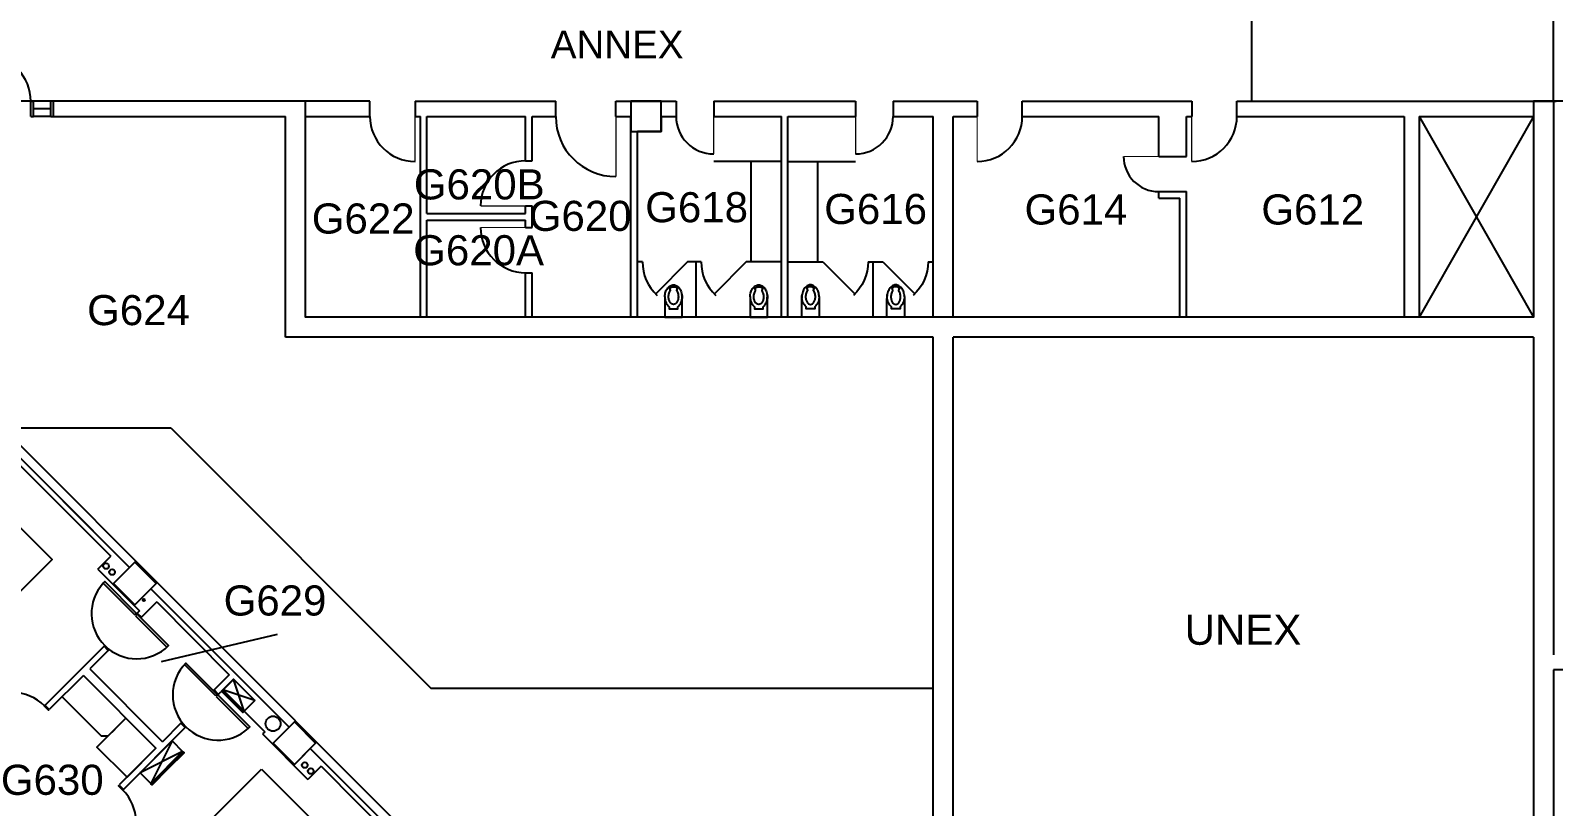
# Model space of a CAD drawing. Header units: inches. Extents: x -3235 to 3329, y 100 to 2924.
# Drawn here: x -1185 to 30, y 944 to 1562 of the extents above; entities that cross this region are included whole.
import ezdxf
from ezdxf.enums import TextEntityAlignment as Align

# ---------------------------------------------------------------- set-up
doc = ezdxf.new("R2010")
doc.units = ezdxf.units.IN
doc.header["$LTSCALE"] = 96
doc.header["$MEASUREMENT"] = 0
doc.layers.get('0').update_dxf_attribs({"linetype": 'CONTINUOUS'})
doc.layers.get('DEFPOINTS').update_dxf_attribs({"color": 31, "linetype": 'CONTINUOUS'})
for name, color, linetype in [('A-ANNO-ROOM', 4, 'CONTINUOUS'), ('A-ANNO-TEXT', 4, 'CONTINUOUS'), ('A-COLS', 5, 'CONTINUOUS'), ('A-DOOR', 2, 'CONTINUOUS'), ('A-FLOR-CASE', 3, 'CONTINUOUS'), ('A-FLOR-PFIX', 2, 'CONTINUOUS'), ('A-FLOR-STRS', 2, 'CONTINUOUS'), ('A-GLAZ', 2, 'CONTINUOUS'), ('A-GLAZ-SILL', 1, 'CONTINUOUS'), ('A-SHAFT', 1, 'CONTINUOUS'), ('A-WALL-FULL', 6, 'CONTINUOUS')]:
    doc.layers.add(name, color=color, linetype=linetype)
doc.styles.add('ARIAL', font='arial.ttf')

# ---------------------------------------------------------------- blocks, each defined once
blk = doc.blocks.new('45S1')
blk.add_line((-0.5, 0), (0.207, 0.707))
blk.add_arc((-0.5, 0), 1, 0, 47.7263)
blk = doc.blocks.new('P2477016')
for p, q in [((-3.603083, -23.831759), (-3.603083, -23.831759)), ((-2.504894, -21.068753), (-2.504894, -21.068753))]:
    blk.add_line(p, q)
for points in [[(-6.93083, -16.399601, -0.022673), (-7, -14.875), (-7, 0), (-3.020761, 0), (0, 0), (3.020761, 0), (7, 0), (7, -14.875)], [(-6.937926, -16.211212, -0.074934), (-6.387938, -12.562014, -0.085426), (-4.920528, -9.670474, -0.066386), (-3.550098, -8.264603), (-3.550098, -6.711212), (3.449902, -6.711212), (3.449902, -8.264603, -0.066386), (4.820333, -9.670474, -0.085426), (6.287743, -12.562014, -0.111314), (6.709134, -17.991061)], [(3.991504, -23.722377, -0.562484), (3.158962, -23.529526), (2.424162, -21.300368, -0.238976), (2.492058, -20.853364, 0.08035), (3.421006, -18.976205, 0.074934), (3.837731, -16.211212, 0.074934), (3.421006, -13.446218, 0.085426), (2.414145, -11.462194, 0.066386), (1.597345, -10.624271, 0.330534), (-1.69754, -10.624271, 0.066386), (-2.51434, -11.462194, 0.085426), (-3.521201, -13.446218, 0.074934), (-3.937926, -16.211212, 0.074934), (-3.521201, -18.976205, 0.08035), (-2.592253, -20.853364, -0.238976), (-2.524357, -21.300368), (-3.250575, -23.503493, -0.549653), (-4.069149, -23.710095)], [(-4.023967, -23.748064, 0.06085), (-2.498761, -25.015482, 0.143932), (0, -25.75)], [(-2.976493, -22.67201, 0.063273), (-1.687041, -23.754089, 0.143932), (0, -24.25)], [(0, -25.75, 0.143932), (2.498761, -25.015482, 0.107177), (4.949747, -22.564786, 0.077997), (6.431696, -19.212481, 0.065232), (7, -14.875)], [(0, -24.25, 0.143932), (1.687041, -23.754089, 0.059203), (2.902316, -22.750942)]]:
    blk.add_lwpolyline(points, format="xyb")
for centre, radius, start, end in [((5.443363, -16.211212), 12.38129, 180, 197.141641), ((2.746106, -17.043143), 9.558648, 197.141641, 216.672481), ((1.035634, -18.316811), 7.426057, 216.672481, 226.574161)]:
    blk.add_arc(centre, radius, start, end)
blk = doc.blocks.new('WC')
at = {"layer": 'A-FLOR-PFIX', "rotation": 90}
blk.add_blockref('P2477016', (0, 0), dxfattribs=at)

msp = doc.modelspace()

# ---------------------------------------------------------------- linework, layer by layer
at = {"layer": 'A-ANNO-ROOM'}
msp.add_line((-987.7, 1080.7), (-1080.2, 1058.8), dxfattribs=at)
at = {"layer": 'A-COLS'}
for points in [[(-705.5, 1481.5), (-681.5, 1481.5), (-681.5, 1505.5), (-705.5, 1505.5)], [(-1118.3, 1121.3), (-1101.3, 1138.2), (-1084.3, 1121.3), (-1101.3, 1104.3)], [(-991, 994), (-974, 1011), (-957, 994), (-974, 977)]]:
    msp.add_lwpolyline(points, close=True, dxfattribs=at)
at = {"layer": 'A-DOOR', "const_width": 1}
for points in [[(-877.7, 1493.5), (-877.7, 1457.5)], [(-717.5, 1493.5), (-717.5, 1445.5)], [(-429.3, 1493.5), (-429.3, 1457.5)], [(-258.1, 1493.5), (-258.1, 1457.5)], [(-284.5, 1461.5), (-312.5, 1461.5)], [(-789.5, 1422.1), (-825.5, 1422.1)], [(-789.5, 1404.9), (-825.5, 1404.9)]]:
    msp.add_lwpolyline(points, dxfattribs=at)
at = {"layer": 'A-DOOR'}
for points in [[(-1101.1, 1096), (-1126.5, 1121.4), (-1125.3, 1122.7), (-1099.8, 1097.2)], [(-1100.6, 1095.5), (-1075.6, 1070.5), (-1074.4, 1071.8), (-1099.4, 1096.8)], [(-1036.7, 1031.6), (-1061.7, 1056.6), (-1060.5, 1057.8), (-1035.5, 1032.9)], [(-1036.3, 1031.2), (-1010.8, 1005.7), (-1009.6, 1007), (-1035, 1032.4)]]:
    msp.add_lwpolyline(points, close=True, dxfattribs=at)
for centre, radius, start, end in [((-1220.2, 1505.6), 36, 359.8611, 89.995), ((-877.7, 1493.5), 36, 180, 270), ((-717.5, 1493.5), 48, 180, 270), ((-429.3, 1493.5), 36, 270, 0), ((-258.1, 1493.5), 36, 270, 0), ((-789.5, 1422.1), 36, 90, 180), ((-284.5, 1461.5), 28, 180, 270), ((-789.5, 1404.9), 36, 180, 270), ((-1099.8, 1097.2), 36, 137.7832, 225.0002), ((-1099.8, 1097.2), 36, 225.0002, 314.9983), ((-1035, 1032.4), 36, 135.0017, 224.9998), ((-1198.9, 998.3), 36, 45.0002, 132.2171), ((-1035, 1032.4), 36, 224.9998, 312.217), ((-1136.3, 931.2), 36, 317.7832, 45.0002)]:
    msp.add_arc(centre, radius, start, end, dxfattribs=at)
at = {"layer": 'A-FLOR-CASE'}
for p, q in [((-609.5, 1377.5), (-609.5, 1457.5)), ((-556.3, 1377.5), (-556.3, 1457.5)), ((-1023.7, 1026.9), (-1032.1, 1035.3)), ((-1005.6, 1027.9), (-1031, 1036.4)), ((-1014.1, 1019.4), (-1022.6, 1044.9)), ((-1159.3, 1031), (-1127.9, 999.6)), ((-1015.1, 1018.4), (-1023.5, 1026.8)), ((-1122.7, 999.6), (-1127.9, 999.6)), ((-1063.1, 987.4), (-1097, 970.4)), ((-1071.6, 995.9), (-1088.6, 961.9)), ((-1062, 986.3), (-1074.6, 973.7)), ((-1074.9, 973.5), (-1087.5, 960.9))]:
    msp.add_line(p, q, dxfattribs=at)
for points in [[(-1269, 1242.2), (-1167.1, 1140.4), (-1243.5, 1064.1), (-1345.3, 1165.9)], [(-1022.8, 1027.8), (-1023.7, 1026.9), (-1032.1, 1035.3), (-1031.2, 1036.2)], [(-1005.6, 1027.9), (-1014.1, 1019.4), (-1031, 1036.4), (-1022.6, 1044.9)], [(-1014.3, 1019.3), (-1015.1, 1018.4), (-1023.6, 1026.8), (-1022.7, 1027.7)], [(-1108.4, 1014), (-1084.4, 990), (-1107.5, 966.9), (-1131.5, 990.9)], [(-1071.6, 995.9), (-1063.1, 987.4), (-1088.6, 961.9), (-1097, 970.4)], [(-1062.9, 987.2), (-1062, 986.3), (-1074.6, 973.7), (-1075.5, 974.6)], [(-1075.7, 974.4), (-1074.9, 973.5), (-1087.5, 960.9), (-1088.4, 961.7)], [(-1000.1, 973.4), (-898.2, 871.5), (-974.6, 795.2), (-1076.4, 897)]]:
    msp.add_lwpolyline(points, close=True, dxfattribs=at)
at = {"layer": 'A-FLOR-PFIX'}
for p, q in [((-585.5, 1457.5), (-639.5, 1457.5)), ((-580.3, 1457.5), (-526.3, 1457.5)), ((-696.3, 1377.5), (-700.3, 1377.5)), ((-649.5, 1377.5), (-660.3, 1377.5)), ((-653.5, 1333.5), (-653.5, 1377.5)), ((-585.5, 1377.5), (-613.5, 1377.5)), ((-580.3, 1377.5), (-552.3, 1377.5)), ((-516.3, 1377.5), (-504.5, 1377.5)), ((-512.3, 1333.5), (-512.3, 1377.5)), ((-468.5, 1377.5), (-464.5, 1377.5))]:
    msp.add_line(p, q, dxfattribs=at)
at = {"layer": 'A-FLOR-PFIX', "const_width": 1}
for points in [[(-639.5, 1493.5), (-639.5, 1463.5)], [(-526.3, 1493.5), (-526.3, 1463.5)]]:
    msp.add_lwpolyline(points, dxfattribs=at)
at = {"layer": 'A-FLOR-PFIX'}
for centre, start, end in [((-639.5, 1493.5), 180, 270), ((-526.3, 1493.5), 270, 0)]:
    msp.add_arc(centre, 30, start, end, dxfattribs=at)
at = {"layer": 'A-FLOR-STRS'}
for p, q in [((-210.5, 1598.5), (-210.5, 1505.5)), ((30.5, 1505.5), (30.5, 1598.5)), ((-1072.4, 1245.1), (-1206.5, 1245.1)), ((-1072.4, 1245.1), (-864.8, 1037.5)), ((-464.5, 1037.5), (-864.8, 1037.5))]:
    msp.add_line(p, q, dxfattribs=at)
at = {"layer": 'A-GLAZ'}
msp.add_line((-1168.2, 1499.5), (-1182.2, 1499.5), dxfattribs=at)
at = {"layer": 'A-GLAZ-SILL'}
for p, q in [((-1168.2, 1505.5), (-1182.2, 1505.5)), ((-1168.2, 1493.5), (-1182.2, 1493.5))]:
    msp.add_line(p, q, dxfattribs=at)
at = {"layer": 'A-SHAFT'}
for p, q in [((14.5, 1493.5), (-76.7, 1333.5)), ((-76.7, 1493.5), (14.5, 1333.5))]:
    msp.add_line(p, q, dxfattribs=at)
at = {"layer": 'A-WALL-FULL'}
for p, q in [((-1184.2, 1493.5), (-1184.2, 1505.5)), ((-1184.2, 1505.5), (-1182.2, 1505.5)), ((-1182.2, 1493.5), (-1182.2, 1505.5)), ((-1168.2, 1493.5), (-1168.2, 1505.5)), ((-913.7, 1505.5), (-1168.2, 1505.5)), ((-1166.2, 1493.5), (-1166.2, 1505.5)), ((-913.7, 1493.5), (-913.7, 1505.5)), ((-877.7, 1505.5), (-877.7, 1493.5)), ((-877.7, 1505.5), (-765.5, 1505.5)), ((-765.5, 1493.5), (-765.5, 1505.5)), ((-717.5, 1505.5), (-669.5, 1505.5)), ((-717.5, 1493.5), (-717.5, 1505.5)), ((-669.5, 1505.5), (-669.5, 1493.5)), ((-639.5, 1505.5), (-526.3, 1505.5)), ((-639.5, 1505.5), (-639.5, 1493.5)), ((-526.3, 1505.5), (-526.3, 1493.5)), ((-496.3, 1505.5), (-429.3, 1505.5)), ((-496.3, 1505.5), (-496.3, 1493.5)), ((-429.3, 1505.5), (-429.3, 1493.5)), ((-393.3, 1493.5), (-393.3, 1505.5)), ((-393.3, 1505.5), (-258.1, 1505.5)), ((-258.1, 1505.5), (-258.1, 1493.5)), ((-222.1, 1493.5), (-222.1, 1505.5)), ((-222.1, 1505.5), (32.5, 1505.5)), ((30.5, 1505.5), (30.5, 1064.5)), ((-1184.2, 1493.5), (-1182.2, 1493.5)), ((-1168.2, 1493.5), (-981.1, 1493.5)), ((-981.1, 1317.5), (-981.1, 1493.5)), ((-965.1, 1333.5), (-965.1, 1493.5)), ((-965.1, 1493.5), (-913.7, 1493.5)), ((-877.7, 1493.5), (-873.5, 1493.5)), ((-873.5, 1333.5), (-873.5, 1493.5)), ((-868.3, 1493.5), (-789.5, 1493.5)), ((-868.3, 1416.1), (-868.3, 1493.5)), ((-789.5, 1458.1), (-789.5, 1493.5)), ((-784.3, 1493.5), (-765.5, 1493.5)), ((-784.3, 1458.1), (-784.3, 1493.5)), ((-717.5, 1493.5), (-705.5, 1493.5)), ((-705.5, 1333.5), (-705.5, 1493.5)), ((-681.5, 1493.5), (-669.5, 1493.5)), ((-681.5, 1493.5), (-681.5, 1481.5)), ((-639.5, 1493.5), (-585.5, 1493.5)), ((-585.5, 1333.5), (-585.5, 1493.5)), ((-580.3, 1333.5), (-580.3, 1493.5)), ((-580.3, 1493.5), (-526.3, 1493.5)), ((-496.3, 1493.5), (-464.5, 1493.5)), ((-464.5, 1333.5), (-464.5, 1493.5)), ((-448.5, 1333.5), (-448.5, 1493.5)), ((-448.5, 1493.5), (-429.3, 1493.5)), ((-393.3, 1493.5), (-284.5, 1493.5)), ((-284.5, 1461.5), (-284.5, 1493.5)), ((-262.3, 1493.5), (-258.1, 1493.5)), ((-262.3, 1461.5), (-262.3, 1493.5)), ((-222.1, 1493.5), (-88.7, 1493.5)), ((-88.7, 1493.5), (-88.7, 1333.5)), ((-76.7, 1493.5), (14.5, 1493.5)), ((-76.7, 1493.5), (-76.7, 1333.5)), ((14.5, 1493.5), (14.5, 1333.5)), ((-700.3, 1333.5), (-700.3, 1481.5)), ((-681.5, 1481.5), (-700.3, 1481.5)), ((-789.5, 1458.1), (-784.3, 1458.1)), ((-284.5, 1461.5), (-262.3, 1461.5)), ((-789.5, 1416.1), (-789.5, 1422.1)), ((-789.5, 1422.1), (-784.3, 1422.1)), ((-784.3, 1404.9), (-784.3, 1422.1)), ((-284.5, 1433.5), (-262.3, 1433.5)), ((-284.5, 1428.3), (-284.5, 1433.5)), ((-284.5, 1428.3), (-267.5, 1428.3)), ((-267.5, 1333.5), (-267.5, 1428.3)), ((-262.3, 1333.5), (-262.3, 1433.5)), ((-868.3, 1416.1), (-789.5, 1416.1)), ((-868.3, 1333.5), (-868.3, 1410.9)), ((-868.3, 1410.9), (-789.5, 1410.9)), ((-789.5, 1404.9), (-789.5, 1410.9)), ((-789.5, 1404.9), (-784.3, 1404.9)), ((-789.5, 1333.5), (-789.5, 1368.9)), ((-789.5, 1368.9), (-784.3, 1368.9)), ((-784.3, 1333.5), (-784.3, 1368.9)), ((-893.2, 931.8), (-1290.5, 1329)), ((-464.5, 1333.5), (-965.1, 1333.5)), ((-267.5, 1333.5), (-448.5, 1333.5)), ((-88.7, 1333.5), (-262.3, 1333.5)), ((14.5, 1333.5), (-76.7, 1333.5)), ((-464.5, 1317.5), (-981.1, 1317.5)), ((-464.5, 837.5), (-464.5, 1317.5)), ((14.5, 1317.5), (-448.5, 1317.5)), ((-448.5, 853.5), (-448.5, 1317.5)), ((14.5, 1317.5), (14.5, 853.5)), ((-1222.8, 1245.3), (-1120.4, 1142.9)), ((-1221.9, 1250.5), (-1105.5, 1134)), ((-1130.7, 1132.6), (-1120.4, 1142.9)), ((-1130.7, 1132.6), (-1097.6, 1099.5)), ((-1083.8, 1106.5), (-1095.9, 1094.4)), ((-1088.5, 1117.1), (-978.2, 1006.8)), ((-1083.8, 1106.5), (-1025.9, 1048.5)), ((-1097.6, 1099.5), (-1099.3, 1097.7)), ((-1125.8, 1071.2), (-1172.8, 1024.2)), ((-1122.5, 1067.9), (-1137.2, 1053.1)), ((-1142.3, 1048), (-1169.5, 1020.8)), ((-1142.3, 1048), (-1084.4, 990)), ((-1137.2, 1053.1), (-1079.2, 995.1)), ((-1025.9, 1048.5), (-1038.5, 1035.9)), ((-1030.9, 1036.6), (-1022.4, 1045.1)), ((263.5, 1052.5), (30.5, 1052.5)), ((30.5, 1052.5), (30.5, 837.5)), ((-1030.9, 1036.6), (-1035, 1032.4)), ((-1064.5, 1009.9), (-1079.2, 995.1)), ((-1014.1, 1019.4), (-997.6, 1003)), ((-1117.3, 1005), (-1122.7, 999.6)), ((-1061, 1006.4), (-1110.2, 957.2)), ((-997.6, 1003), (-999.4, 1001.3)), ((-999.4, 1001.3), (-963.2, 965.1)), ((-1107.5, 966.9), (-1131.5, 990.9)), ((-1084.4, 990), (-1113.7, 960.7)), ((-1084.4, 990), (-1084.4, 990)), ((-961.3, 989.8), (-937.6, 966.1)), ((-952.7, 975.6), (-963.2, 965.1)), ((-952.7, 975.6), (-862, 884.8)), ((-851, 879.5), (-937.6, 966.1))]:
    msp.add_line(p, q, dxfattribs=at)
for points in [[(-1096.4, 1093.8), (-1099.8, 1097.2), (-1099.3, 1097.7), (-1095.9, 1094.3)], [(-1122.4, 1067.8), (-1125.8, 1071.2), (-1125.3, 1071.7), (-1121.8, 1068.3)], [(-1038.5, 1035.9), (-1035, 1032.4), (-1034.5, 1032.9), (-1038, 1036.4)], [(-1169.5, 1020.9), (-1173, 1024.3), (-1173.5, 1023.8), (-1170, 1020.3)], [(-1064.5, 1009.9), (-1061, 1006.4), (-1060.5, 1007), (-1063.9, 1010.4)], [(-1113.8, 960.6), (-1110.3, 957.1), (-1110.8, 956.6), (-1114.3, 960.1)]]:
    msp.add_lwpolyline(points, close=True, dxfattribs=at)
for centre, radius in [((-1124.2, 1135.1), 2.25), ((-1119.4, 1130.3), 2.25), ((-1094.1, 1108.1), 0.9), ((-991, 1009.5), 6), ((-965.7, 976.5), 2.25), ((-960.9, 971.7), 2.25)]:
    msp.add_circle(centre, radius, dxfattribs=at)
at = {"layer": 'DEFPOINTS'}
for points in [[(286.5, 1505.5), (14.5, 1505.5), (14.5, 1333.5), (-965.1, 1333.5), (-965.1, 1505.5), (-1469.2, 1505.5)], [(-1221.9, 1250.5), (-1105.5, 1134), (-1118.3, 1121.3), (-1101.3, 1104.3), (-1088.5, 1117.1), (-978.2, 1006.8), (-991, 994), (-974, 977), (-961.3, 989.8), (-850.9, 879.5)]]:
    msp.add_lwpolyline(points, dxfattribs=at)

# ---------------------------------------------------------------- block references
at = {"layer": 'A-FLOR-PFIX', "zscale": 36}
for p, xscale, yscale, rotation in [((-678.3, 1377.5), 36, 36, 179.9999999999997), ((-631.5, 1377.5), 36, 36, 179.9999999999997), ((-534.3, 1377.5), -36, 35.99999999999997, 180), ((-486.5, 1377.5), -36, 35.99999999999997, 180)]:
    msp.add_blockref('45S1', p, dxfattribs=dict(at, xscale=xscale, yscale=yscale, rotation=rotation))
at = {"layer": 'A-FLOR-PFIX', "xscale": -1, "rotation": 270}
for p in [(-671.5, 1333.5), (-603.5, 1333.5)]:
    msp.add_blockref('WC', p, dxfattribs=at)
at = {"layer": 'A-FLOR-PFIX', "rotation": 90}
for p in [(-562.3, 1333.5), (-494.3, 1333.5)]:
    msp.add_blockref('WC', p, dxfattribs=at)

# ---------------------------------------------------------------- texts
at = {"layer": 'A-ANNO-ROOM', "style": 'ARIAL'}
for s, p in [('G620B', (-826.5, 1427.3)), ('G622', (-919.1, 1400.1)), ('G620', (-746, 1402.2)), ('G618', (-653.1, 1409.1)), ('G616', (-510.3, 1407.7)), ('G614', (-350.5, 1407.3)), ('G612', (-161.6, 1407.3)), ('G620A', (-827, 1374.8)), ('G624', (-1098.3, 1327.1)), ('G629', (-989.4, 1095.7)), ('G630', (-1167.1, 952.8))]:
    msp.add_text(s, height=24, dxfattribs=at).set_placement(p, align=Align.CENTER)
at = {"layer": 'A-ANNO-TEXT', "style": 'ARIAL'}
for s, height, p in [('ANNEX', 22, (-716.5, 1539.8)), ('UNEX', 24, (-217.2, 1072.4))]:
    msp.add_text(s, height=height, dxfattribs=at).set_placement(p, align=Align.CENTER)

doc.saveas('drawing.dxf')
